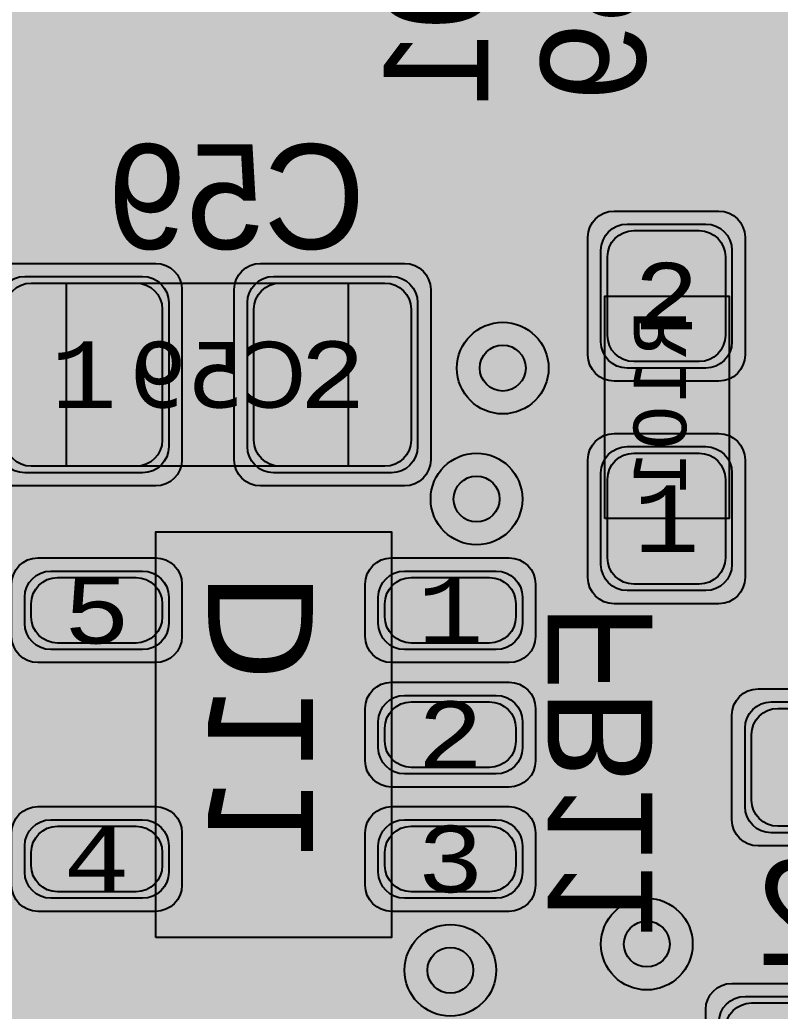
# Model space of a CAD drawing. Extents: x -98 to 119, y -207 to 98.
# Drawn here: x 25.31 to 31.12, y 8.39 to 15.96 of the extents above; entities that cross this region are included whole.
import ezdxf
from ezdxf.enums import TextEntityAlignment as Align

# ---------------------------------------------------------------- set-up
doc = ezdxf.new("R2010")
doc.units = 0
doc.header["$MEASUREMENT"] = 0
for name, color, linetype in [('ASSEMBLY_OUTLINES_BTM', 191, 'CONTINUOUS'), ('ASSEMBLY_PART_NUMBERS_BTM', 191, 'CONTINUOUS'), ('ASSEMBLY_PART_NUMBERS_TOP', 102, 'CONTINUOUS'), ('ASSEMBLY_REF_DES_BTM', 191, 'CONTINUOUS'), ('BOARD_OUTLINE', 10, 'CONTINUOUS'), ('DRILL_DRAWING', 21, 'CONTINUOUS'), ('GENERATED_SILKSCREEN_BTM', 255, 'CONTINUOUS'), ('MANUFACTURING_OUTLINES', 10, 'CONTINUOUS'), ('PART_PADS_SMD_BTM', 230, 'CONTINUOUS'), ('PIN_NUMBERS_BTM', 8, 'CONTINUOUS'), ('PIN_NUMBERS_TOP', 8, 'CONTINUOUS'), ('PLACEMENT_OUTLINES_BTM', 222, 'CONTINUOUS'), ('PLANE_DATA_LAYER_BOTTOM', 230, 'CONTINUOUS'), ('PLANE_SHAPES_LAYER_BOTTOM', 230, 'CONTINUOUS'), ('PLANE_SHAPES_LAYER_TOP', 150, 'CONTINUOUS'), ('ROUTE_BORDER', 151, 'CONTINUOUS'), ('SILKSCREEN_OUTLINES_BTM', 211, 'CONTINUOUS'), ('SILKSCREEN_REF_DES_BTM', 211, 'CONTINUOUS'), ('SOLDERMASK_PADS_BTM', 12, 'CONTINUOUS'), ('SOLDERPASTE_PADS_BTM', 12, 'CONTINUOUS'), ('TRACES_LAYER_BOTTOM', 230, 'CONTINUOUS'), ('TRACES_LAYER_TOP', 150, 'CONTINUOUS'), ('VIA_HOLES_LAYER_BOTTOM', 30, 'CONTINUOUS'), ('VIA_HOLES_LAYER_TOP', 30, 'CONTINUOUS'), ('VIA_PADS_LAYER_BOTTOM', 230, 'CONTINUOUS'), ('VIA_PADS_LAYER_TOP', 150, 'CONTINUOUS')]:
    doc.layers.add(name, color=color, linetype=linetype)
doc.styles.add('COURIER_NEW', font='COUR.TTF')
doc.styles.add('VERDANA', font='verdana.TTF')
doc.styles.add('VERIBEST_GERBER_0', font='txt')

msp = doc.modelspace()

# ---------------------------------------------------------------- hatches: boundary and pattern name
at = {"layer": 'PLANE_DATA_LAYER_BOTTOM'}
h = msp.add_hatch(color=256, dxfattribs=at)
h.paths.add_polyline_path([(-96.5, 0, -1), (96.5, 0, -1)], flags=0)
h.paths.add_polyline_path([(92.251979, -7.43598, 0.72698816), (92.479659, -3.637852, -0.30860979), (92.431259, -3.566904, -0.00963525), (92.431316, -3.563968, 0.00963501), (92.5, -0.000006), (92.5, 0.000001, 0.05332526), (90.407665, 19.562826, -0.05332692), (90.405941, 19.578942), (90.405941, 19.578943, -0.23821791), (90.436919, 19.640273, 0.66175504), (89.584154, 23.221888, -0.29529758), (89.523137, 23.277841, 0.02240102), (87.08146, 31.194059, -0.0862063), (87.076996, 31.219756), (87.076996, 31.219757, -0.21018391), (87.101696, 31.275919, 0.67938251), (85.774921, 34.749845, -0.30186499), (85.705267, 34.797373, 0.04791583), (77.514669, 50.475005, -0.14530744), (77.502324, 50.516585, -0.1239887), (77.511414, 50.552678, 0.60660899), (75.516892, 53.486368, -0.27423899), (75.44586, 53.517962, 0.02152308), (70.565432, 59.806101, -0.17759524), (70.547363, 59.855368), (70.547363, 59.855369, -0.1118333), (70.5548, 59.888203, 0.66175545), (68.116894, 62.64715, -0.29529737), (68.036725, 62.667806, 0.05833458), (51.722715, 76.687749, -0.24933783), (51.689123, 76.750923), (51.689123, 76.750924, -0.06075989), (51.691357, 76.76924, 0.7149664), (48.509213, 78.818582, -0.31487112), (48.42205, 78.81342, 0.02280668), (41.042088, 82.896302, -0.28513695), (40.999698, 82.964591), (40.999698, 82.964596, -0.00424702), (40.999709, 82.965891, 0.64704661), (37.697353, 84.5176, -0.28975486), (37.616734, 84.505806, 0.05294354), (19.031563, 90.52099, -0.30833592), (18.972104, 90.582877, 0.69698225), (15.284156, 91.27756, -0.30833961), (15.206255, 91.241547, 0.02237069), (6.993138, 92.235275, -0.31520437), (6.925536, 92.290658, 0.71588806), (3.14462, 92.496703, -0.31520526), (3.0714, 92.448994, 0.06346806), (-20.215283, 90.264015, -0.32014225), (-20.296827, 90.298428, 0.72963938), (-23.995319, 89.386755, -0.32014403), (-24.051528, 89.318386, 0.01866354), (-30.645576, 87.275991, -0.30986574), (-30.72878, 87.298418, 0.70117084), (-34.249879, 85.978007, -0.00275269), (-34.249874, 85.977168, -0.30685575), (-34.29782, 85.9064, 0.04916641), (-50.410548, 77.556603, -0.32354836), (-50.499711, 77.561018, 0.73921276), (-53.660594, 75.408706, -0.07516987), (-53.657188, 75.386179), (-53.657188, 75.386178, -0.24247942), (-53.68916, 75.324127, 0.01996774), (-59.527063, 70.80098, -0.29848709), (-59.610009, 70.791065, 0.55672441), (-62.5, 69), (-62.5, 68.999999, 0.08270852), (-62.392031, 68.351756, -0.29848757), (-62.412702, 68.270818, 0.06718659), (-78.279974, 49.27977, -0.27781781), (-78.350169, 49.24438, 0.43635087), (-80.5, 47.25), (-80.5, 47.249999, 0.14146633), (-80.192238, 46.184011, -0.14146588), (-80.180512, 46.143397), (-80.180512, 46.143396, -0.13119073), (-80.190652, 46.105416, 0.01929482), (-83.506407, 39.786053, -0.3122068), (-83.581614, 39.742899, 0.43912347), (-85.75, 37.75, 0.20482962), (-85.131688, 36.303992, -0.20483071), (-85.10813, 36.248899), (-85.10813, 36.248898, -0.10091901), (-85.114214, 36.219062, 0.04809776), (-90.466303, 19.289839, -0.31487042), (-90.530154, 19.230281, 0.71496565), (-91.24073, 15.512631, -0.26937831), (-91.202277, 15.446437), (-91.202277, 15.446436, -0.04192983), (-91.203345, 15.433723, 0.01884133), (-92.106444, 8.523669, -0.32827121), (-92.166453, 8.456161, 0.35402801), (-93.75, 6.5), (-93.75, 6.499999, 0.3147083), (-92.438077, 4.622088, -0.31470689), (-92.388093, 4.55054), (-92.388093, 4.550537, -0.01228575), (-92.388185, 4.546794, 0.01229418), (-92.5, 0.00001), (-92.5, -0.000004, 0.05293339), (-90.438132, -19.421494, -0.32940864), (-90.475468, -19.504015, 0.27173254), (-91.5, -21.25, 0.40159771), (-89.586502, -23.248128, -0.32940451), (-89.516056, -23.305059, 0.02130735), (-87.207653, -30.839509, -0.32217733), (-87.232533, -30.924924, 0.23066593), (-88, -32.499999), (-88, -32.5, 0.43149503), (-85.882787, -34.496562, -0.3221788), (-85.807634, -34.544174, 0.04801617), (-77.643233, -50.277018, -0.30387878), (-77.644537, -50.3618, 0.152519), (-78, -51.499999), (-78, -51.5, 0.48198292), (-75.552374, -53.449264, -0.30388342), (-75.473145, -53.479475, 0.02199125), (-70.483925, -59.90214, -0.3186215), (-70.47622, -59.989968, 0.72539906), (-67.952631, -62.834176, -0.31862421), (-67.866344, -62.852281, 0.06239253), (-50.265124, -77.650932, -0.25435623), (-50.230332, -77.714899), (-50.230332, -77.7149, -0.03445317), (-50.231054, -77.725364, 0.03445193), (-50.25, -78), (-50.25, -78.000001, 0.60330822), (-47.119729, -79.649997, -0.29136265), (-47.037917, -79.64725, 0.02294124), (-39.54278, -83.621879, -0.2900128), (-39.499155, -83.690765), (-39.499155, -83.690766, -0.00713035), (-39.499186, -83.692939, 0.00713296), (-39.5, -83.749994), (-39.5, -83.75, 0.65808296), (-36.126004, -85.203319, -0.29776298), (-36.043963, -85.188513, 0.04901634), (-18.771876, -90.575199, -0.30186131), (-18.712566, -90.635139, 0.67938177), (-15.056336, -91.31372, -0.30186438), (-14.979467, -91.279054, 0.02174912), (-6.993138, -92.235275, -0.31520437), (-6.925536, -92.290658, 0.71588806), (-3.14462, -92.496703, -0.31520526), (-3.0714, -92.448994, 0.06250827), (19.869968, -90.340657, -0.3455664), (19.954737, -90.381493, 0.79435682), (23.75, -89.500001), (23.75, -89.499973, 0.00508686), (23.749586, -89.459281, -0.34558849), (23.806159, -89.384097, 0.02146945), (31.383958, -87.013201, -0.31444693), (31.468175, -87.035889, 0.70013084), (35, -85.75), (35, -85.749988, 0.00909926), (34.998675, -85.677212, -0.00905723), (34.998625, -85.674452), (34.998625, -85.674439, -0.3044722), (35.045955, -85.60392, 0.04798546), (50.721249, -77.353765, -0.31444166), (50.808431, -77.356288, 0.61621831), (54, -75.75), (54, -75.749999, 0.06775817), (53.927211, -75.215343, -0.06775352), (53.924438, -75.194974), (53.924438, -75.194973, -0.24153729), (53.95619, -75.13308, 0.02236582), (60.452055, -70.01285, -0.31311155), (60.538488, -70.003709, 0.71009535), (63.344013, -67.475653, -0.09971759), (63.33807, -67.446151), (63.33807, -67.44615, -0.20692806), (63.362073, -67.390635, 0.05820555), (77.187807, -50.973449, -0.31748667), (77.269693, -50.94147, 0.72222414), (79.294241, -47.729048, -0.17387366), (79.276877, -47.680625, -0.13609457), (79.287761, -47.641379, 0.02052348), (82.926938, -40.980152, -0.3530032), (83.013777, -40.939997, 0.48811211), (85.5, -39), (85.5, -38.999999, 0.2400736), (84.675602, -37.381988, -0.24007295), (84.644192, -37.320342), (84.644192, -37.320341, -0.10410562), (84.650658, -37.289623, 0.05054674), (90.411157, -19.546683, -0.32146983), (90.476988, -19.487077, 0.38127918), (92.25, -17.5, 0.2751437), (91.203224, -15.741772, -0.27514249), (91.163342, -15.674784), (91.163342, -15.674783, -0.04255495), (91.164442, -15.661882, 0.02223578), (92.195155, -7.50356, -0.31919634)], flags=0)
at = {"layer": 'PLANE_SHAPES_LAYER_BOTTOM'}
h = msp.add_hatch(color=256, dxfattribs=at)
h.paths.add_polyline_path([(-96.5, 0, -1), (96.5, 0, -1)], flags=0)
h.paths.add_polyline_path([(-92.5, 0, -1), (92.5, 0, -1)], flags=0)
at = {"layer": 'PLANE_SHAPES_LAYER_TOP'}
h = msp.add_hatch(color=256, dxfattribs=at)
h.paths.add_polyline_path([(-96.31345, 0, -1), (96.81345, 0, -1)], flags=0)
h.paths.add_polyline_path([(-92.25, 0, -1), (92.75, 0, -1)], flags=0)
h = msp.add_hatch(color=256, dxfattribs=at)
h.paths.add_polyline_path([(46.25, -35.15), (43.875, -38), (28.75, -38), (32.25, -34.5), (32.25, -30.5), (35.75, -30.5), (35.75, -27), (14.25, -27), (14.25, -24), (-10, -24), (-10, -18.75), (1.75, -18.75), (1.75, -9.25), (-10, -9.25), (-10, 32.75), (1.75, 32.75), (1.75, 34.25), (20.25, 34.25), (20.25, 25.25), (22.25, 23.25), (34.5, 23.25), (34.5, -26.5), (41.25, -26.5), (41.25, -20.5), (46.25, -20.5)])
h.paths.add_polyline_path([(-8.75, 10.25), (-8.75, 19.5), (1.25, 19.5), (1.25, 10.25)], flags=16)
h.paths.add_polyline_path([(6, 27.25), (6, 29.75), (15.45, 29.75), (15.45, 27.25)], flags=16)
at = {"layer": 'VIA_HOLES_LAYER_BOTTOM'}
h = msp.add_hatch(color=256, dxfattribs=at)
edge = h.paths.add_edge_path()
edge.add_arc((29, 13.3), 0.175, 0, 360)
h = msp.add_hatch(color=256, dxfattribs=at)
edge = h.paths.add_edge_path()
edge.add_arc((28.8, 12.3), 0.175, 0, 360)
h = msp.add_hatch(color=256, dxfattribs=at)
edge = h.paths.add_edge_path()
edge.add_arc((30.1, 8.9), 0.175, 0, 360)
h = msp.add_hatch(color=256, dxfattribs=at)
edge = h.paths.add_edge_path()
edge.add_arc((28.6, 8.7), 0.175, 0, 360)
at = {"layer": 'VIA_HOLES_LAYER_TOP'}
h = msp.add_hatch(color=256, dxfattribs=at)
edge = h.paths.add_edge_path()
edge.add_arc((29, 13.3), 0.175, 0, 360)
h = msp.add_hatch(color=256, dxfattribs=at)
edge = h.paths.add_edge_path()
edge.add_arc((28.8, 12.3), 0.175, 0, 360)
h = msp.add_hatch(color=256, dxfattribs=at)
edge = h.paths.add_edge_path()
edge.add_arc((30.1, 8.9), 0.175, 0, 360)
h = msp.add_hatch(color=256, dxfattribs=at)
edge = h.paths.add_edge_path()
edge.add_arc((28.6, 8.7), 0.175, 0, 360)

# ---------------------------------------------------------------- linework, layer by layer
at = {"layer": 'ASSEMBLY_OUTLINES_BTM'}
for points in [[(25.67, 12.55), (25.67, 13.95), (27.82, 13.95), (27.82, 12.55)], [(29.78, 12.15), (29.78, 13.85), (30.73, 13.85), (30.73, 12.15)]]:
    msp.add_lwpolyline(points, close=True, dxfattribs=at)
at = {"layer": 'ASSEMBLY_OUTLINES_BTM', "const_width": 0.1}
msp.add_lwpolyline([(26.35, 8.95), (26.35, 12.05), (28.15, 12.05), (28.15, 8.95)], close=True, dxfattribs=at)
at = {"layer": 'BOARD_OUTLINE', "const_width": 0.1}
msp.add_lwpolyline([(-97.5, 0, -1), (97.5, 0, -1)], format="xyb", close=True, dxfattribs=at)
at = {"layer": 'GENERATED_SILKSCREEN_BTM', "const_width": 0.15}
for points in [[(28.2204, 16.2252), (28.7532, 16.2252), (28.7932, 16.178), (28.162, 15.7908), (28.1196, 15.8436), (28.1196, 16.102), (28.2204, 16.2252)], [(29.3196, 16.2472), (29.3196, 15.7248), (29.318, 15.7192), (29.3148, 15.7144), (29.3092, 15.712), (29.3036, 15.7112), (29.2972, 15.712), (29.2916, 15.7144), (29.2884, 15.7192), (29.2868, 15.7248), (29.2868, 16.2648)], [(28.814, 16.1524), (28.854, 16.102), (28.854, 15.8436), (28.7532, 15.7188), (28.2204, 15.7188), (28.1828, 15.766), (28.814, 16.1524)], [(28.0868, 16.1068), (28.0868, 15.8372), (28.0876, 15.834), (28.0876, 15.8332), (28.0884, 15.8324), (28.0892, 15.83), (28.09, 15.8268), (28.1996, 15.6924), (28.2036, 15.69), (28.2068, 15.6892), (28.2092, 15.6876), (28.2124, 15.6868), (28.7612, 15.6868), (28.7636, 15.6876), (28.7692, 15.6892), (28.7708, 15.69), (28.774, 15.6924), (28.8836, 15.8268), (28.8844, 15.83), (28.8852, 15.8316), (28.886, 15.8332), (28.8868, 15.8348), (28.8868, 15.8372), (28.8868, 16.1068)], [(30.0868, 16.1296), (30.0868, 15.86), (30.0868, 15.8576), (30.086, 15.8568), (30.086, 15.856), (30.0852, 15.8544), (30.0852, 15.8528), (30.0836, 15.8496), (29.9732, 15.7144), (29.9708, 15.712), (29.9692, 15.7112), (29.9644, 15.7096), (29.9612, 15.7088), (29.6876, 15.7088), (29.6844, 15.7096), (29.6796, 15.7112), (29.678, 15.7112), (29.6772, 15.712), (29.6756, 15.7136), (29.674, 15.7144), (29.5652, 15.8496), (29.5636, 15.8536), (29.5628, 15.856), (29.562, 15.86), (29.562, 16.1296)], [(29.594, 16.124), (29.594, 15.8656), (29.6956, 15.7408), (29.9532, 15.7408), (30.0532, 15.8656), (30.0532, 16.124)], [(30.0836, 15.3824), (29.974, 15.5168), (29.97, 15.5208), (29.9652, 15.5216), (29.9596, 15.5208), (29.954, 15.5176), (29.95, 15.5144), (29.9468, 15.5088), (29.946, 15.504), (29.9476, 15.4984), (30.054, 15.368), (30.054, 15.1096), (29.9532, 14.9848), (29.666, 14.9848), (29.754, 15.0936), (29.7556, 15.0968), (29.7564, 15.0976), (29.7572, 15.1), (29.7572, 15.1032), (29.7572, 15.3728), (29.7572, 15.376), (29.7556, 15.3808), (29.754, 15.3824), (29.6452, 15.5168), (29.6444, 15.5184), (29.6428, 15.52), (29.6404, 15.5216), (29.6348, 15.5232), (29.6316, 15.524), (29.4124, 15.524), (29.4084, 15.5232), (29.4052, 15.5216), (29.4028, 15.52), (29.402, 15.5184), (29.3996, 15.5168), (29.29, 15.3824), (29.2892, 15.3792), (29.2884, 15.3768), (29.2876, 15.376), (29.2868, 15.3728), (29.2868, 15.1032), (29.2876, 15.1), (29.2876, 15.0992), (29.2884, 15.0984), (29.2892, 15.096), (29.29, 15.0928), (29.3996, 14.9584), (29.4036, 14.956), (29.4068, 14.9552), (29.4092, 14.9536), (29.4124, 14.9528), (29.9612, 14.9528), (29.9636, 14.9536), (29.9692, 14.9552), (29.9708, 14.956), (29.974, 14.9584), (30.0836, 15.0928), (30.0852, 15.0968), (30.086, 15.0976), (30.086, 15.0992), (30.0868, 15.1008), (30.0868, 15.1016), (30.0868, 15.1032), (30.0868, 15.3728), (30.086, 15.376), (30.0852, 15.3792), (30.0836, 15.3824)], [(29.4204, 15.4912), (29.6236, 15.4912), (29.7252, 15.368), (29.7252, 15.1096), (29.6236, 14.9848), (29.4204, 14.9848), (29.3196, 15.1096), (29.3196, 15.368), (29.4204, 15.4912)], [(28.854, 15.3868), (28.8556, 15.3932), (28.8588, 15.3964), (28.8644, 15.3988), (28.8708, 15.3996), (28.8764, 15.3988), (28.882, 15.3964), (28.886, 15.3932), (28.8868, 15.3868), (28.8868, 15.0748), (28.886, 15.0692), (28.882, 15.0644), (28.8764, 15.062), (28.8708, 15.0612), (28.8644, 15.062), (28.8588, 15.0644), (28.8556, 15.0692), (28.854, 15.0748), (28.854, 15.2156), (28.1028, 15.2156), (28.0972, 15.2164), (28.0932, 15.2188), (28.0908, 15.2228), (28.09, 15.2284), (28.0892, 15.2324), (28.0892, 15.2364), (28.0908, 15.2396), (28.094, 15.2428), (28.3132, 15.3988), (28.3188, 15.4012), (28.3244, 15.4012), (28.3292, 15.3988), (28.3332, 15.3948), (28.3364, 15.39), (28.338, 15.3844), (28.338, 15.3812), (28.3364, 15.3788), (28.3348, 15.3764), (28.3324, 15.3748), (28.1532, 15.2468), (28.854, 15.2468), (28.854, 15.3868)], [(26.1904, 14.1996), (26.3248, 14.3092), (26.3272, 14.3108), (26.3288, 14.3132), (26.3296, 14.318), (26.3288, 14.3236), (26.3264, 14.3292), (26.3224, 14.3332), (26.3176, 14.3364), (26.312, 14.3372), (26.3064, 14.3356), (26.176, 14.2292), (25.9176, 14.2292), (25.7928, 14.33), (25.7928, 14.6172), (25.9016, 14.5292), (25.9048, 14.5276), (25.9056, 14.5268), (25.908, 14.526), (25.9112, 14.526), (26.1808, 14.526), (26.184, 14.526), (26.1888, 14.5276), (26.1904, 14.5292), (26.3248, 14.638), (26.3272, 14.6388), (26.328, 14.6404), (26.3296, 14.6428), (26.3312, 14.6484), (26.332, 14.6516), (26.332, 14.8708), (26.3312, 14.8748), (26.3296, 14.878), (26.328, 14.8804), (26.3272, 14.8812), (26.3248, 14.8836), (26.1904, 14.9932), (26.1872, 14.994), (26.1856, 14.9948), (26.184, 14.9956), (26.1808, 14.9964), (25.9112, 14.9964), (25.908, 14.9956), (25.9064, 14.9948), (25.904, 14.994), (25.9008, 14.9932), (25.7664, 14.8836), (25.764, 14.8796), (25.7632, 14.8764), (25.7616, 14.874), (25.7608, 14.8708), (25.7608, 14.322), (25.7616, 14.3196), (25.7632, 14.314), (25.764, 14.3124), (25.7664, 14.3092), (25.9008, 14.1996), (25.9048, 14.198), (25.9056, 14.1972), (25.908, 14.1972), (25.9088, 14.1964), (25.9096, 14.1964), (25.9112, 14.1964), (26.1808, 14.1964), (26.184, 14.1972), (26.1872, 14.198), (26.1904, 14.1996)], [(26.9376, 14.7212), (26.9408, 14.7204), (26.9432, 14.7196), (26.9464, 14.718), (27.0552, 14.63), (27.0552, 14.9636), (26.5328, 14.9636), (26.5272, 14.9652), (26.5224, 14.9684), (26.52, 14.974), (26.5192, 14.9796), (26.52, 14.986), (26.5224, 14.9908), (26.5272, 14.9948), (26.5328, 14.9964), (27.0728, 14.9964), (27.0784, 14.9948), (27.0832, 14.9908), (27.0872, 14.986), (27.0888, 14.9804), (27.0888, 14.5956), (27.088, 14.59), (27.0856, 14.586), (27.0824, 14.5836), (27.0768, 14.582), (27.0736, 14.5804), (27.0696, 14.5796), (27.0656, 14.5804), (27.0624, 14.5828), (26.932, 14.6892), (26.6736, 14.6892), (26.5488, 14.5876), (26.5488, 14.33), (26.6736, 14.23), (26.932, 14.23), (27.0624, 14.3356), (27.068, 14.338), (27.0728, 14.338), (27.0784, 14.3348), (27.0824, 14.3308), (27.0856, 14.3252), (27.0872, 14.3196), (27.0864, 14.3164), (27.0856, 14.314), (27.084, 14.3116), (27.0816, 14.31), (26.9464, 14.1996), (26.944, 14.198), (26.9408, 14.198), (26.9376, 14.1964), (26.668, 14.1964), (26.6664, 14.1964), (26.6648, 14.1972), (26.664, 14.1972), (26.6624, 14.198), (26.6608, 14.198), (26.6576, 14.1996), (26.5224, 14.31), (26.52, 14.3124), (26.5192, 14.314), (26.5176, 14.3188), (26.5168, 14.322), (26.5168, 14.5956), (26.5176, 14.5988), (26.5192, 14.6036), (26.5192, 14.6052), (26.5208, 14.606), (26.5216, 14.6076), (26.5224, 14.6092), (26.6576, 14.718), (26.6616, 14.7196), (26.6648, 14.7204), (26.668, 14.7212), (26.9376, 14.7212)], [(27.7008, 14.1996), (27.8352, 14.3092), (27.8392, 14.3116), (27.84, 14.3148), (27.8416, 14.318), (27.8424, 14.322), (27.8424, 14.8708), (27.8416, 14.8748), (27.84, 14.878), (27.8384, 14.8796), (27.8376, 14.8812), (27.836, 14.8836), (27.7008, 14.9932), (27.6984, 14.994), (27.696, 14.9948), (27.6952, 14.9956), (27.692, 14.9964), (27.4224, 14.9964), (27.4184, 14.9956), (27.4168, 14.9948), (27.4144, 14.994), (27.412, 14.9932), (27.2768, 14.8836), (27.2736, 14.8796), (27.272, 14.8732), (27.2728, 14.8684), (27.2744, 14.8644), (27.2768, 14.8612), (27.2808, 14.858), (27.2848, 14.8556), (27.2888, 14.8548), (27.2928, 14.8548), (27.296, 14.8572), (27.428, 14.9636), (27.6864, 14.9636), (27.8096, 14.8628), (27.8096, 14.33), (27.6864, 14.2292), (27.428, 14.2292), (27.296, 14.3356), (27.2928, 14.3372), (27.2888, 14.338), (27.2848, 14.3372), (27.2808, 14.3348), (27.2768, 14.3316), (27.2744, 14.3276), (27.2728, 14.3228), (27.272, 14.318), (27.2736, 14.3132), (27.2768, 14.3092), (27.412, 14.1996), (27.4152, 14.198), (27.416, 14.1972), (27.4184, 14.1972), (27.4192, 14.1964), (27.42, 14.1964), (27.4224, 14.1964), (27.692, 14.1964), (27.6952, 14.1972), (27.6984, 14.198), (27.7008, 14.1996)], [(26.2992, 14.8628), (26.2992, 14.6596), (26.176, 14.558), (25.9176, 14.558), (25.7928, 14.6596), (25.7928, 14.8628), (25.9176, 14.9636), (26.176, 14.9636), (26.2992, 14.8628)], [(29.37148, 10.83668), (29.36988, 10.83108), (29.36668, 10.82628), (29.36108, 10.82388), (29.35548, 10.82308), (29.34908, 10.82388), (29.34348, 10.82628), (29.34028, 10.83108), (29.33868, 10.83668), (29.33868, 11.37668), (29.34028, 11.38228), (29.34428, 11.38628), (29.34908, 11.39108), (29.35468, 11.39268), (30.12268, 11.39268), (30.12828, 11.39108), (30.13308, 11.38708), (30.13548, 11.38228), (30.13628, 11.37668), (30.13548, 11.37028), (30.13308, 11.36468), (30.12828, 11.36068), (30.12268, 11.35908), (29.71868, 11.35908), (29.71868, 10.99668), (29.71788, 10.99108), (29.71388, 10.98628), (29.70828, 10.98388), (29.70268, 10.98308), (29.69628, 10.98388), (29.69068, 10.98628), (29.68748, 10.99108), (29.68588, 10.99668), (29.68588, 11.35908), (29.37148, 11.35908), (29.37148, 10.83668)], [(29.45868, 10.09108), (29.34428, 10.19428), (29.34028, 10.19988), (29.33868, 10.20548), (29.33868, 10.62068), (29.34028, 10.62628), (29.34348, 10.63108), (29.34908, 10.63508), (29.35468, 10.63668), (29.70428, 10.63668), (29.70668, 10.63668), (29.70908, 10.63668), (30.12268, 10.63668), (30.12828, 10.63508), (30.13388, 10.63108), (30.13788, 10.62628), (30.13868, 10.62068), (30.13868, 10.20068), (30.02428, 10.06948), (30.01948, 10.06628), (30.01308, 10.06468), (29.84188, 10.06468), (29.70908, 10.18228), (29.64188, 10.09828), (29.63868, 10.09588), (29.63468, 10.09348), (29.63068, 10.09188), (29.62828, 10.09108), (29.45868, 10.09108)], [(29.37148, 10.60308), (29.37148, 10.21348), (29.47068, 10.12388), (29.61948, 10.12388), (29.69068, 10.21188), (29.69068, 10.60308), (29.37148, 10.60308)], [(29.72348, 10.60308), (29.72348, 10.21428), (29.85548, 10.09668), (30.00588, 10.09668), (30.10588, 10.21188), (30.10588, 10.60308), (29.72348, 10.60308)], [(30.10588, 9.76468), (30.10748, 9.77108), (30.11068, 9.77428), (30.11628, 9.77668), (30.12268, 9.77748), (30.12828, 9.77668), (30.13388, 9.77428), (30.13788, 9.77108), (30.13868, 9.76468), (30.13868, 9.45268), (30.13788, 9.44708), (30.13388, 9.44228), (30.12828, 9.43988), (30.12268, 9.43908), (30.11628, 9.43988), (30.11068, 9.44228), (30.10748, 9.44708), (30.10588, 9.45268), (30.10588, 9.59348), (29.35468, 9.59348), (29.34908, 9.59428), (29.34508, 9.59668), (29.34268, 9.60068), (29.34188, 9.60628), (29.34108, 9.61028), (29.34108, 9.61428), (29.34268, 9.61748), (29.34588, 9.62068), (29.56508, 9.77668), (29.57068, 9.77908), (29.57628, 9.77908), (29.58108, 9.77668), (29.58508, 9.77268), (29.58828, 9.76788), (29.58988, 9.76228), (29.58988, 9.75908), (29.58828, 9.75668), (29.58668, 9.75428), (29.58428, 9.75268), (29.40508, 9.62468), (30.10588, 9.62468), (30.10588, 9.76468)], [(30.8492, 9.5232), (30.7148, 9.4136), (30.7124, 9.4096), (30.7116, 9.4064), (30.71, 9.404), (30.7092, 9.4008), (30.7092, 9.2912), (30.71, 9.288), (30.7116, 9.2832), (30.7124, 9.2792), (30.7148, 9.2776), (31.2476, 8.8448)], [(31.2732, 8.8656), (30.7412, 9.2992), (30.7412, 9.3928), (30.866, 9.4936), (31.1244, 9.4936), (31.2548, 9.3872)], [(31.2732, 9.4136), (31.1388, 9.5232), (31.1356, 9.524), (31.134, 9.5248), (31.1324, 9.5256), (31.1292, 9.5264), (30.8596, 9.5264), (30.8564, 9.5256), (30.8548, 9.5248), (30.8524, 9.524), (30.8492, 9.5232)], [(31.2476, 8.7592), (30.7252, 8.7592), (30.7196, 8.7576), (30.7148, 8.7544), (30.7124, 8.7488), (30.7116, 8.7424), (30.7124, 8.7368), (30.7148, 8.7312), (30.7196, 8.728), (30.7252, 8.7264), (31.2644, 8.7264)]]:
    msp.add_lwpolyline(points, dxfattribs=at)
for points in [[(27.019515, 13.950005, 0.0000111), (27.019508, 13.949995), (26.480492, 13.949995, 0.0000111), (26.480485, 13.950005), (27.019515, 13.950005)], [(29.780005, 12.716164, 0.00001164), (29.779995, 12.716156), (29.779995, 13.283844, 0.00001164), (29.780005, 13.283836), (29.780005, 12.716164)], [(30.730005, 12.707902, 0.00001223), (30.729995, 12.707911), (30.729995, 13.292089, 0.00001223), (30.730005, 13.292098), (30.730005, 12.707902)], [(27.019515, 12.549995), (26.480485, 12.549995, 0.0000111), (26.480492, 12.550005), (27.019508, 12.550005, 0.0000111), (27.019515, 12.549995)], [(28.150005, 11.806176, 0.00000979), (28.149995, 11.806172), (28.149995, 12.049995), (26.350005, 12.049995), (26.350005, 11.806172, 0.00000979), (26.349995, 11.806176), (26.349995, 12.05, -0.41421356), (26.35, 12.050005), (28.15, 12.050005, -0.41421356), (28.150005, 12.05), (28.150005, 11.806176)], [(26.350005, 9.906172, 0.00000979), (26.349995, 9.906176), (26.349995, 11.093824, 0.00000979), (26.350005, 11.093828), (26.350005, 9.906172)], [(28.150005, 10.856176, 0.00000979), (28.149995, 10.856172), (28.149995, 11.093828, 0.00000979), (28.150005, 11.093824), (28.150005, 10.856176)], [(28.150005, 9.906176, 0.00000979), (28.149995, 9.906172), (28.149995, 10.143828, 0.00000979), (28.150005, 10.143824), (28.150005, 9.906176)], [(28.150005, 8.95, -0.41421356), (28.15, 8.949995), (26.35, 8.949995, -0.41421356), (26.349995, 8.95), (26.349995, 9.193824, 0.00000979), (26.350005, 9.193828), (26.350005, 8.950005), (28.149995, 8.950005), (28.149995, 9.193828, 0.00000979), (28.150005, 9.193824), (28.150005, 8.95)], [(29.676405, 8.865475), (29.354681, 8.865475, -0.09901951), (29.354679, 8.865475), (29.349079, 8.866275, -0.11199109), (29.349077, 8.866276), (29.345078, 8.868675, -0.2052577), (29.345075, 8.868678), (29.342676, 8.872677, -0.11199109), (29.342675, 8.872679), (29.341875, 8.878279), (29.341075, 8.882279), (29.341075, 8.88628, -0.23606798), (29.341077, 8.886284), (29.341085, 8.8863), (29.342675, 8.88948, -0.21337681), (29.342676, 8.889484), (29.345876, 8.892684, -0.16227766), (29.345879, 8.892685), (29.565076, 9.048683, -0.16227766), (29.565078, 9.048685), (29.570678, 9.051085, -0.14548917), (29.570681, 9.051085), (29.57628, 9.051085, -0.23606798), (29.576284, 9.051083), (29.581079, 9.048685, -0.261745), (29.581084, 9.048684), (29.585084, 9.044684, -0.11199109), (29.585085, 9.044682), (29.588284, 9.039884, -0.16227766), (29.588285, 9.039881), (29.589885, 9.034281), (29.589885, 9.03108, -0.16227766), (29.589884, 9.031077), (29.588284, 9.028677), (29.586684, 9.026277, -0.07106781), (29.586683, 9.026276), (29.584283, 9.024676), (29.405096, 8.896685), (29.675013, 8.896685, 0.00000588), (29.675013, 8.896675), (29.40508, 8.896675, -0.72075922), (29.405077, 8.896684), (29.584277, 9.024684), (29.586676, 9.026284), (29.588276, 9.028683), (29.589875, 9.031082), (29.589875, 9.034279), (29.588275, 9.039878), (29.585077, 9.044675, -0.07106781), (29.585076, 9.044676), (29.581076, 9.048676, -0.07106781), (29.581075, 9.048677), (29.57628, 9.051075), (29.570682, 9.051075), (29.565082, 9.048675, -0.04938899), (29.565081, 9.048675), (29.345884, 8.892677, -0.04938899), (29.345884, 8.892676), (29.342684, 8.889476, -0.07106781), (29.342683, 8.889475), (29.341085, 8.88628), (29.341085, 8.882281), (29.341885, 8.878281), (29.342685, 8.872681), (29.345084, 8.868684), (29.349081, 8.866285), (29.354681, 8.865485), (29.676404, 8.865485, 0.00000591), (29.676405, 8.865475)]]:
    msp.add_lwpolyline(points, format="xyb", dxfattribs=at)
at = {"layer": 'MANUFACTURING_OUTLINES'}
msp.add_circle((0, 0), 97.575405, dxfattribs=at)
at = {"layer": 'PART_PADS_SMD_BTM'}
for points in [[(29.95, 13.3, -0.41421356), (29.75, 13.5), (29.75, 14.2, -0.41421356), (29.95, 14.4), (30.55, 14.4, -0.41421356), (30.75, 14.2), (30.75, 13.5, -0.41421356), (30.55, 13.3)], [(26.25, 14, -0.41421356), (26.45, 13.8), (26.45, 12.7, -0.41421356), (26.25, 12.5), (25.35, 12.5, -0.41421356), (25.15, 12.7), (25.15, 13.8, -0.41421356), (25.35, 14)], [(28.15, 14, -0.41421356), (28.35, 13.8), (28.35, 12.7, -0.41421356), (28.15, 12.5), (27.25, 12.5, -0.41421356), (27.05, 12.7), (27.05, 13.8, -0.41421356), (27.25, 14)], [(29.95, 11.6, -0.41421356), (29.75, 11.8), (29.75, 12.5, -0.41421356), (29.95, 12.7), (30.55, 12.7, -0.41421356), (30.75, 12.5), (30.75, 11.8, -0.41421356), (30.55, 11.6)], [(26.45, 11.35, -0.41421356), (26.25, 11.15), (25.55, 11.15, -0.41421356), (25.35, 11.35), (25.35, 11.55, -0.41421356), (25.55, 11.75), (26.25, 11.75, -0.41421356), (26.45, 11.55)], [(29.15, 11.35, -0.41421356), (28.95, 11.15), (28.25, 11.15, -0.41421356), (28.05, 11.35), (28.05, 11.55, -0.41421356), (28.25, 11.75), (28.95, 11.75, -0.41421356), (29.15, 11.55)], [(29.15, 10.4, -0.41421356), (28.95, 10.2), (28.25, 10.2, -0.41421356), (28.05, 10.4), (28.05, 10.6, -0.41421356), (28.25, 10.8), (28.95, 10.8, -0.41421356), (29.15, 10.6)], [(31.95, 9.95, -0.41421356), (31.75, 9.75), (31.05, 9.75, -0.41421356), (30.85, 9.95), (30.85, 10.55, -0.41421356), (31.05, 10.75), (31.75, 10.75, -0.41421356), (31.95, 10.55)], [(26.45, 9.45, -0.41421356), (26.25, 9.25), (25.55, 9.25, -0.41421356), (25.35, 9.45), (25.35, 9.65, -0.41421356), (25.55, 9.85), (26.25, 9.85, -0.41421356), (26.45, 9.65)], [(29.15, 9.45, -0.41421356), (28.95, 9.25), (28.25, 9.25, -0.41421356), (28.05, 9.45), (28.05, 9.65, -0.41421356), (28.25, 9.85), (28.95, 9.85, -0.41421356), (29.15, 9.65)], [(30.85, 7, -0.41421356), (30.65, 7.2), (30.65, 8.3, -0.41421356), (30.85, 8.5), (31.75, 8.5, -0.41421356), (31.95, 8.3), (31.95, 7.2, -0.41421356), (31.75, 7)]]:
    msp.add_lwpolyline(points, format="xyb", close=True, dxfattribs=at)
at = {"layer": 'PLACEMENT_OUTLINES_BTM'}
for points in [[(25.67, 12.55), (25.67, 13.95), (27.82, 13.95), (27.82, 12.55)], [(29.78, 12.15), (29.78, 13.85), (30.73, 13.85), (30.73, 12.15)], [(26.35, 8.95), (26.35, 12.05), (28.15, 12.05), (28.15, 8.95)]]:
    msp.add_lwpolyline(points, close=True, dxfattribs=at)
at = {"layer": 'ROUTE_BORDER'}
msp.add_circle((0, 0), 96.5, dxfattribs=at)
at = {"layer": 'SILKSCREEN_OUTLINES_BTM'}
for points in [[(25.67, 12.55), (25.67, 13.95), (27.82, 13.95), (27.82, 12.55)], [(29.78, 12.15), (29.78, 13.85), (30.73, 13.85), (30.73, 12.15)], [(26.35, 8.95), (26.35, 12.05), (28.15, 12.05), (28.15, 8.95)]]:
    msp.add_lwpolyline(points, close=True, dxfattribs=at)
at = {"layer": 'SOLDERMASK_PADS_BTM'}
for points in [[(29.85, 13.2, -0.41421356), (29.65, 13.4), (29.65, 14.3, -0.41421356), (29.85, 14.5), (30.65, 14.5, -0.41421356), (30.85, 14.3), (30.85, 13.4, -0.41421356), (30.65, 13.2)], [(26.35, 14.1, -0.41421356), (26.55, 13.9), (26.55, 12.6, -0.41421356), (26.35, 12.4), (25.25, 12.4, -0.41421356), (25.05, 12.6), (25.05, 13.9, -0.41421356), (25.25, 14.1)], [(28.25, 14.1, -0.41421356), (28.45, 13.9), (28.45, 12.6, -0.41421356), (28.25, 12.4), (27.15, 12.4, -0.41421356), (26.95, 12.6), (26.95, 13.9, -0.41421356), (27.15, 14.1)], [(29.85, 11.5, -0.41421356), (29.65, 11.7), (29.65, 12.6, -0.41421356), (29.85, 12.8), (30.65, 12.8, -0.41421356), (30.85, 12.6), (30.85, 11.7, -0.41421356), (30.65, 11.5)], [(26.55, 11.25, -0.41421356), (26.35, 11.05), (25.45, 11.05, -0.41421356), (25.25, 11.25), (25.25, 11.65, -0.41421356), (25.45, 11.85), (26.35, 11.85, -0.41421356), (26.55, 11.65)], [(29.25, 11.25, -0.41421356), (29.05, 11.05), (28.15, 11.05, -0.41421356), (27.95, 11.25), (27.95, 11.65, -0.41421356), (28.15, 11.85), (29.05, 11.85, -0.41421356), (29.25, 11.65)], [(29.25, 10.3, -0.41421356), (29.05, 10.1), (28.15, 10.1, -0.41421356), (27.95, 10.3), (27.95, 10.7, -0.41421356), (28.15, 10.9), (29.05, 10.9, -0.41421356), (29.25, 10.7)], [(32.05, 9.85, -0.41421356), (31.85, 9.65), (30.95, 9.65, -0.41421356), (30.75, 9.85), (30.75, 10.65, -0.41421356), (30.95, 10.85), (31.85, 10.85, -0.41421356), (32.05, 10.65)], [(26.55, 9.35, -0.41421356), (26.35, 9.15), (25.45, 9.15, -0.41421356), (25.25, 9.35), (25.25, 9.75, -0.41421356), (25.45, 9.95), (26.35, 9.95, -0.41421356), (26.55, 9.75)], [(29.25, 9.35, -0.41421356), (29.05, 9.15), (28.15, 9.15, -0.41421356), (27.95, 9.35), (27.95, 9.75, -0.41421356), (28.15, 9.95), (29.05, 9.95, -0.41421356), (29.25, 9.75)], [(30.75, 6.9, -0.41421356), (30.55, 7.1), (30.55, 8.4, -0.41421356), (30.75, 8.6), (31.85, 8.6, -0.41421356), (32.05, 8.4), (32.05, 7.1, -0.41421356), (31.85, 6.9)]]:
    msp.add_lwpolyline(points, format="xyb", close=True, dxfattribs=at)
at = {"layer": 'SOLDERPASTE_PADS_BTM'}
for points in [[(30, 13.35, -0.41421356), (29.8, 13.55), (29.8, 14.15, -0.41421356), (30, 14.35), (30.5, 14.35, -0.41421356), (30.7, 14.15), (30.7, 13.55, -0.41421356), (30.5, 13.35)], [(26.2, 13.95, -0.41421356), (26.4, 13.75), (26.4, 12.75, -0.41421356), (26.2, 12.55), (25.4, 12.55, -0.41421356), (25.2, 12.75), (25.2, 13.75, -0.41421356), (25.4, 13.95)], [(28.1, 13.95, -0.41421356), (28.3, 13.75), (28.3, 12.75, -0.41421356), (28.1, 12.55), (27.3, 12.55, -0.41421356), (27.1, 12.75), (27.1, 13.75, -0.41421356), (27.3, 13.95)], [(30, 11.65, -0.41421356), (29.8, 11.85), (29.8, 12.45, -0.41421356), (30, 12.65), (30.5, 12.65, -0.41421356), (30.7, 12.45), (30.7, 11.85, -0.41421356), (30.5, 11.65)], [(26.4, 11.4, -0.41421356), (26.2, 11.2), (25.6, 11.2, -0.41421356), (25.4, 11.4), (25.4, 11.5, -0.41421356), (25.6, 11.7), (26.2, 11.7, -0.41421356), (26.4, 11.5)], [(29.1, 11.4, -0.41421356), (28.9, 11.2), (28.3, 11.2, -0.41421356), (28.1, 11.4), (28.1, 11.5, -0.41421356), (28.3, 11.7), (28.9, 11.7, -0.41421356), (29.1, 11.5)], [(29.1, 10.45, -0.41421356), (28.9, 10.25), (28.3, 10.25, -0.41421356), (28.1, 10.45), (28.1, 10.55, -0.41421356), (28.3, 10.75), (28.9, 10.75, -0.41421356), (29.1, 10.55)], [(31.9, 10, -0.41421356), (31.7, 9.8), (31.1, 9.8, -0.41421356), (30.9, 10), (30.9, 10.5, -0.41421356), (31.1, 10.7), (31.7, 10.7, -0.41421356), (31.9, 10.5)], [(26.4, 9.5, -0.41421356), (26.2, 9.3), (25.6, 9.3, -0.41421356), (25.4, 9.5), (25.4, 9.6, -0.41421356), (25.6, 9.8), (26.2, 9.8, -0.41421356), (26.4, 9.6)], [(29.1, 9.5, -0.41421356), (28.9, 9.3), (28.3, 9.3, -0.41421356), (28.1, 9.5), (28.1, 9.6, -0.41421356), (28.3, 9.8), (28.9, 9.8, -0.41421356), (29.1, 9.6)], [(30.9, 7.05, -0.41421356), (30.7, 7.25), (30.7, 8.25, -0.41421356), (30.9, 8.45), (31.7, 8.45, -0.41421356), (31.9, 8.25), (31.9, 7.25, -0.41421356), (31.7, 7.05)]]:
    msp.add_lwpolyline(points, format="xyb", close=True, dxfattribs=at)
at = {"layer": 'TRACES_LAYER_BOTTOM'}
for points, const_width in [([(43.55, 20.305), (43.55, 19.296628), (43.925, 18.921628), (43.925, 17.078372), (42.572465, 15.725837), (12.147928, 15.725837), (11.997091, 15.575), (11.05, 15.575)], 0.25), ([(45.4, 8.25), (44.575, 8.25), (44.429, 8.396), (44.429, 12.445467), (44.425, 12.449467), (44.425, 14.958884), (44.058884, 15.325), (43.541116, 15.325), (43.540692, 15.324576), (21.182142, 15.324576), (21.181718, 15.325), (20.325, 15.325), (20.1, 15.1), (19.3, 15.1)], 0.25), ([(20.6, 14.7), (21.070874, 14.7), (21.287072, 14.916198), (22.188519, 14.916198), (22.188521, 14.916196), (37.678815, 14.916196), (38.7, 13.895011), (38.7, 12.9)], 0.25), ([(30.25, 13.85), (30.25, 13.8), (29.614124, 13.164124), (29.085876, 13.164124), (29, 13.25)], 0.35), ([(29, 13.25), (29, 13.3)], 0.5), ([(24.6, 13.25), (25.8, 13.25)], 0.35), ([(25.9, 11.45), (26.975, 11.45), (27.7, 12.175), (27.7, 13.25)], 0.35), ([(29, 13.25), (27.7, 13.25)], 0.35), ([(28.6, 11.45), (28.6, 12.075), (28.825, 12.3)], 0.35), ([(28.8, 12.3), (28.825, 12.3)], 0.35), ([(30.25, 12.15), (28.975, 12.15), (28.825, 12.3)], 0.35), ([(25.9, 9.55), (26.330752, 9.55), (27.837328, 8.043424), (28.965819, 8.043424), (29.428733, 8.506338), (29.428733, 9.884735), (30.808122, 11.264124), (31.214124, 11.264124), (32, 12.05)], 0.25), ([(25.9, 11.45), (24.795573, 11.45)], 0.35), ([(28.6, 10.5), (28.6, 11.45)], 0.35), ([(31.4, 10.25), (31.35, 10.25), (30.714124, 9.614124), (30.714124, 9.514124), (30.1, 8.9)], 0.5), ([(28.6, 8.7), (28.6, 9.55)], 0.35)]:
    msp.add_lwpolyline(points, dxfattribs=dict(at, const_width=const_width))
at = {"layer": 'TRACES_LAYER_TOP'}
for points, const_width in [([(14.2, 18), (15.177099, 18.977099), (21.157136, 18.977099), (27.834235, 12.3), (28.8, 12.3)], 0.35), ([(29, 13.3), (30.1, 12.2), (30.1, 8.9)], 0.5)]:
    msp.add_lwpolyline(points, dxfattribs=dict(at, const_width=const_width))
at = {"layer": 'VIA_HOLES_LAYER_BOTTOM'}
for centre in [(29, 13.3), (28.8, 12.3), (30.1, 8.9), (28.6, 8.7)]:
    msp.add_circle(centre, 0.175, dxfattribs=at)
at = {"layer": 'VIA_HOLES_LAYER_TOP'}
for centre in [(29, 13.3), (28.8, 12.3), (30.1, 8.9), (28.6, 8.7)]:
    msp.add_circle(centre, 0.175, dxfattribs=at)
at = {"layer": 'VIA_PADS_LAYER_BOTTOM'}
for centre in [(29, 13.3), (28.8, 12.3), (30.1, 8.9), (28.6, 8.7)]:
    msp.add_circle(centre, 0.35, dxfattribs=at)
at = {"layer": 'VIA_PADS_LAYER_TOP'}
for centre in [(29, 13.3), (28.8, 12.3), (30.1, 8.9), (28.6, 8.7)]:
    msp.add_circle(centre, 0.35, dxfattribs=at)

# ---------------------------------------------------------------- texts
at = {"layer": 'ASSEMBLY_PART_NUMBERS_BTM', "style": 'VERIBEST_GERBER_0', "text_generation_flag": 2}
for s, p in [('GRM1885C1H102JA01D', (28.71, 28.25)), ('ERJ-3EKF4701V', (27.71, 13)), ('ERJ-6ENF2401V', (29.46, 13)), ('SN74LVC1G08DBVR', (29.79, 10.5)), ('SN74AHCT1G00DBVR', (24.79, 10))]:
    msp.add_text(s, height=2.032, rotation=90, dxfattribs=at).set_placement(p, align=Align.TOP_LEFT)
for s, p in [('MMZ1608A182B', (32.5, 17.96)), ('MMZ1608A182B', (32.5, 16.46)), ('ERJ-3EKF10R0V', (39, 16.46)), ('CL21B225KOFNNNE', (26.75, 15.79)), ('UDZSTE-173.0B', (41.5, 10.79))]:
    msp.add_text(s, height=2.032, dxfattribs=at).set_placement(p, align=Align.TOP_LEFT)
at = {"layer": 'ASSEMBLY_PART_NUMBERS_TOP', "style": 'VERIBEST_GERBER_0'}
for s, p in [('GRM1885C1H102JA01D', (26.71, 24.25)), ('ERJ-3GEY0R00V', (28.21, 24.25)), ('CL10B104KB8SFNC', (27.29, 23.75)), ('ERJ-3GEY0R00V', (30.71, 23.75))]:
    msp.add_text(s, height=2.032, rotation=270, dxfattribs=at).set_placement(p, align=Align.TOP_LEFT)
at = {"layer": 'ASSEMBLY_REF_DES_BTM', "style": 'VERDANA', "text_generation_flag": 2}
for s, height, p in [('R101', 0.4, (30, 13.75)), ('D11', 0.8, (26.75, 11.75))]:
    msp.add_text(s, height=height, rotation=90, dxfattribs=at).set_placement(p, align=Align.TOP_LEFT)
msp.add_text('C59', height=0.5, dxfattribs=at).set_placement((27.5, 13.5), align=Align.TOP_LEFT)
at = {"layer": 'DRILL_DRAWING', "style": 'VERIBEST_GERBER_0'}
for p in [(24.6, 13.25), (29, 13.3), (28.8, 12.3), (30.1, 8.9), (28.6, 8.7)]:
    msp.add_text('A', height=2, dxfattribs=at).set_placement(p, align=Align.MIDDLE_CENTER)
at = {"layer": 'PIN_NUMBERS_BTM', "style": 'COURIER_NEW'}
for s, p in [('2', (30.25, 13.85)), ('1', (25.8, 13.25)), ('2', (27.7, 13.25)), ('1', (30.25, 12.15)), ('5', (25.9, 11.45)), ('1', (28.6, 11.45)), ('2', (28.6, 10.5)), ('4', (25.9, 9.55)), ('3', (28.6, 9.55))]:
    msp.add_text(s, height=0.508, dxfattribs=at).set_placement(p, align=Align.MIDDLE_CENTER)
at = {"layer": 'PIN_NUMBERS_TOP', "style": 'COURIER_NEW'}
for s, p in [('2', (30.25, 13.85)), ('1', (25.8, 13.25)), ('2', (27.7, 13.25)), ('1', (30.25, 12.15)), ('5', (25.9, 11.45)), ('1', (28.6, 11.45)), ('2', (28.6, 10.5)), ('4', (25.9, 9.55)), ('3', (28.6, 9.55))]:
    msp.add_text(s, height=0.508, dxfattribs=at).set_placement(p, align=Align.MIDDLE_CENTER)
at = {"layer": 'SILKSCREEN_REF_DES_BTM', "style": 'VERIBEST_GERBER_0', "text_generation_flag": 2}
for s, p in [('R259', (29.29, 17.9)), ('R101', (28.09, 17.85)), ('FB11', (29.34188, 11.49988))]:
    msp.add_text(s, height=0.8, rotation=90, dxfattribs=at).set_placement(p, align=Align.TOP_LEFT)
for s, p in [('C59', (27.95, 15.01)), ('R92', (32.9, 9.54))]:
    msp.add_text(s, height=0.8, dxfattribs=at).set_placement(p, align=Align.TOP_LEFT)

doc.saveas('drawing.dxf')
